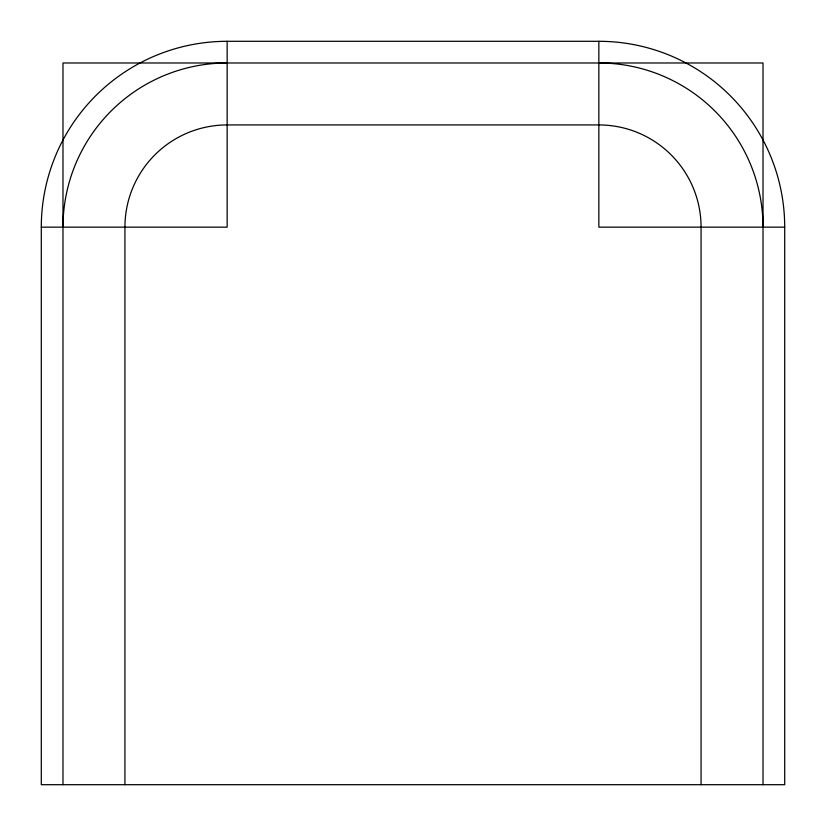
<?xml version="1.0" encoding="UTF-8"?>
<svg xmlns="http://www.w3.org/2000/svg" width="826" height="826" viewBox="0 0 826 826"><rect width="100%" height="100%" fill="white"/><g stroke="black" fill="none" stroke-linecap="round" stroke-linejoin="round"><path stroke-width="1.24" d="M227.15 41.3L598.85 41.3A185.85 185.85 0 0 1 784.7 227.15L784.7 784.7L41.3 784.7L41.3 227.15A185.85 185.85 0 0 1 227.15 41.3L227.15 227.15L41.3 227.15M784.7 227.15L598.85 227.15L598.85 41.3M763.017 784.7L763.017 62.983L62.983 62.983L62.983 784.7M701.067 784.7L701.067 227.15A102.218 102.218 0 0 0 598.85 124.932L227.15 124.932A102.218 102.218 0 0 0 124.932 227.15L124.932 784.7M598.85 62.983A164.167 164.167 0 0 1 763.017 227.15M62.983 227.15A164.167 164.167 0 0 1 227.15 62.983"/></g></svg>
